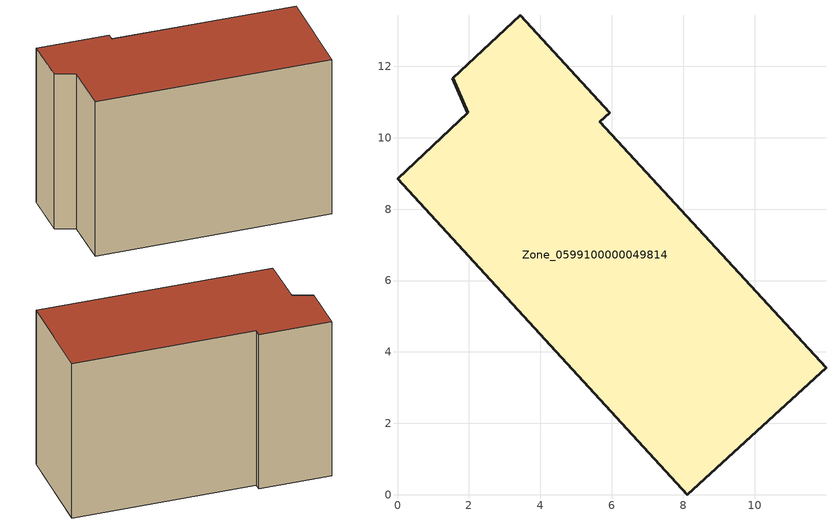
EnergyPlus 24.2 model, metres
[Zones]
Zone_0599100000049814
 floor ground (C_G): 1.97,10.7 1.54,11.67 3.43,13.43 5.94,10.7 5.67,10.45 12,3.56 8.12,0 0,8.85 z0
 wall outside (C_F): 8.12,0 12,3.56 5.67,10.45 5.94,10.7 3.43,13.43 1.54,11.67 1.97,10.7 0,8.85 8.12,0 z0:8.65
 roof outside (C_R): 1.97,10.7 0,8.85 8.12,0 12,3.56 5.67,10.45 5.94,10.7 3.43,13.43 1.54,11.67 z8.65
[BUILDING]
Pand.0599100000049814: North Axis=0; Terrain=City; Loads Convergence Tolerance Value=0.04; Temperature Convergence Tolerance Value=0.4; Solar Distribution=FullExterior; Maximum Number of Warmup Days=25; Minimum Number of Warmup Days=1
[Site:Location]
Rotterdam.The.Hague.AP_ZH_NLD Design_Conditions: Latitude=51.96; Longitude=4.45; Time Zone=1; Elevation=-4.5
[SITE:GROUNDTEMPERATURE:BUILDINGSURFACE]
18, 18, 18, 18, 18, 18, 18, 18, 18, 18, 18, 18
[MATERIAL] Thermal Absorptance=0.9; Solar Absorptance=0.7; Visible Absorptance=0.7
Name | Roughness | Thickness | Conductivity | Density | Specific Heat
G.TC.1946 | MediumSmooth | 0.15 | 1 | 540 | 1210
F.TC.1946 | Rough | 0.3 | 0.857143 | 1920 | 840
R.TC.1946 | MediumRough | 0.2 | 0.909091 | 1500 | 1000
[CONSTRUCTION]
C_G: G.TC.1946
C_F: F.TC.1946
C_R: R.TC.1946
[ZONE]
Zone_0599100000049814: Type=1; Multiplier=1; Ceiling Height=Autocalculate; Volume=Autocalculate; Floor Area=autocalculate; Part of Total Floor Area=Yes
[ZONEINFILTRATION:DESIGNFLOWRATE]
Infil_Zone_0599100000049814: Zone or ZoneList or Space or SpaceList=Zone_0599100000049814; Schedule=AlwaysOn; Design Flow Rate Calculation Method=Flow/Area; Flow Rate per Floor Area=0.003; Constant Term Coefficient=1; Temperature Term Coefficient=0; Velocity Term Coefficient=0; Velocity Squared Term Coefficient=0
[HVACTEMPLATE:ZONE:IDEALLOADSAIRSYSTEM]
Zone_0599100000049814: Maximum Heating Supply Air Temperature=50; Minimum Cooling Supply Air Temperature=13; Maximum Heating Supply Air Humidity Ratio=0.0156; Minimum Cooling Supply Air Humidity Ratio=0.0077; Heating Limit=NoLimit; Cooling Limit=NoLimit; Dehumidification Control Type=ConstantSensibleHeatRatio; Cooling Sensible Heat Ratio=0.7; Dehumidification Setpoint=60; Humidification Control Type=None; Humidification Setpoint=30; Outdoor Air Method=None; Outdoor Air Flow Rate per Person=0.00944; Outdoor Air Flow Rate per Zone Floor Area=0; Outdoor Air Flow Rate per Zone=0; Demand Controlled Ventilation Type=None; Outdoor Air Economizer Type=NoEconomizer; Heat Recovery Type=None; Sensible Heat Recovery Effectiveness=0.7; Latent Heat Recovery Effectiveness=0.65
[ZONECONTROL:THERMOSTAT]
ThermostatControl_Zone_0599100000049814: Zone or ZoneList=Zone_0599100000049814; Control Type Schedule=DualSetpointControlType; Control 1=Thermostat_Zone_0599100000049814; Temperature Difference Between Cutout And Setpoint=0
[THERMOSTATSETPOINT:DUALSETPOINT]
Thermostat_Zone_0599100000049814: Heating Setpoint Temperature Schedule=HeatingSetpoint_Zone_0599100000049814; Cooling Setpoint Temperature Schedule=CoolingSetpoint_Zone_0599100000049814
[SCHEDULE:COMPACT]
HeatingSetpoint_Zone_0599100000049814: Through: 12/31, For: AllDays, Until: 24:00, 21
CoolingSetpoint_Zone_0599100000049814: Through: 12/31, For: AllDays, Until: 24:00, 24
DualSetpointControlType: Through: 12/31, For: AllDays, Until: 24:00, 4
AlwaysOn: Through: 12/31, For: AllDays, Until: 24:00, 1
